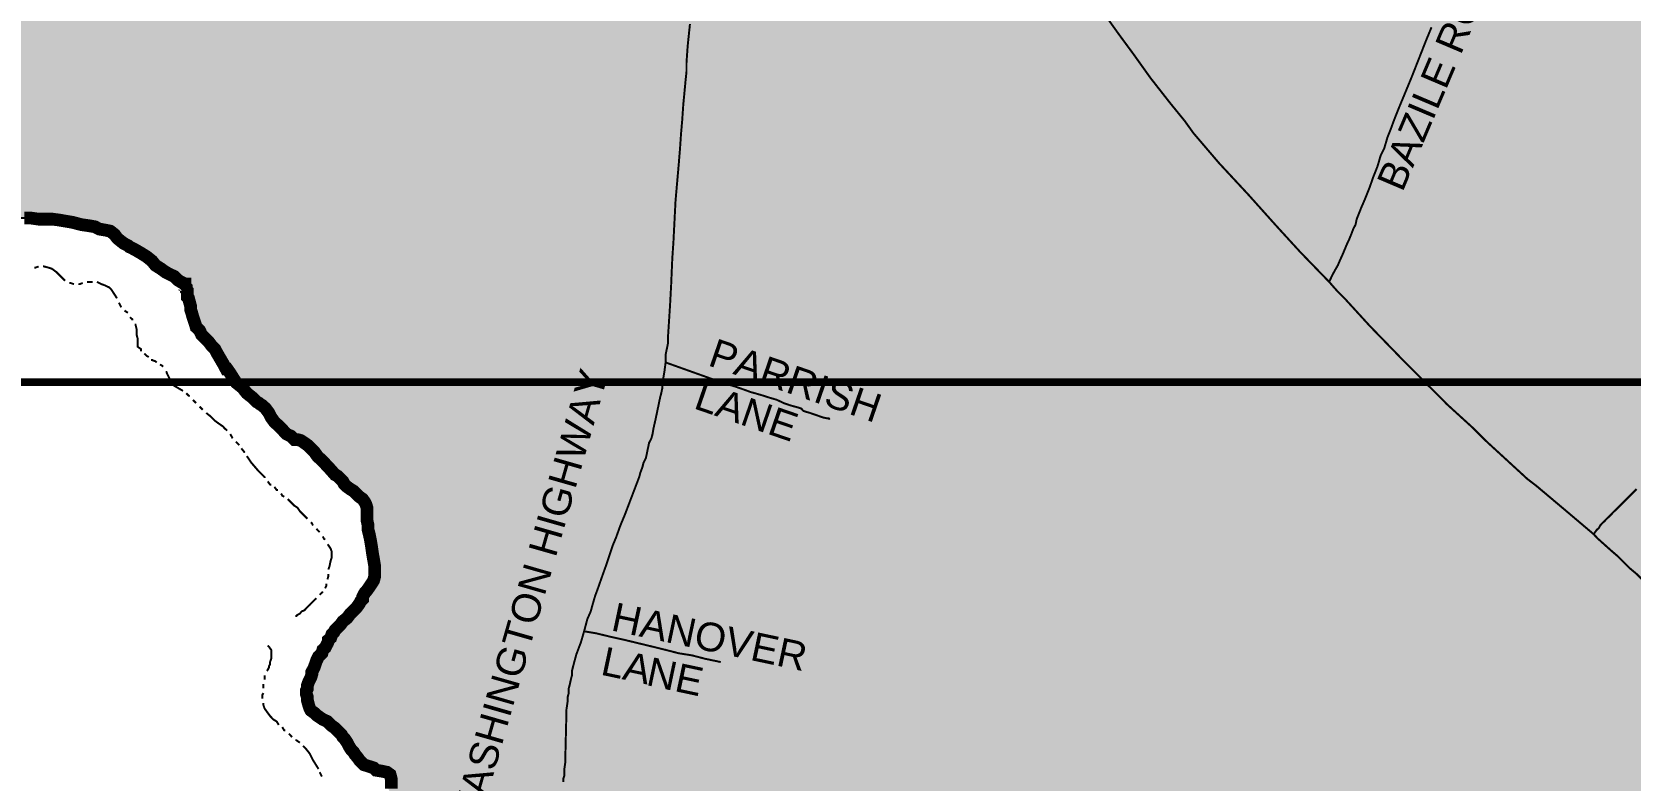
# Model space of a CAD drawing. Header units: millimetres. Extents: x 10 to 1080, y 12 to 847.
# Drawn here: x 211.7 to 334.5, y 407.3 to 464.8 of the extents above; entities that cross this region are included whole.
import ezdxf

# ---------------------------------------------------------------- set-up
doc = ezdxf.new("R2010")
doc.units = ezdxf.units.MM

msp = doc.modelspace()

# ---------------------------------------------------------------- hatches: boundary and pattern name
at = {"layer": 'H', "linetype": 'CONTINUOUS'}
for points in [[(802.375, 724.076), (804.333, 708.572), (819.82, 705.362), (834.637, 704.674), (846.243, 705.362), (859.861, 713.74), (871.467, 723.388), (876.635, 727.287), (891.452, 733.125), (894.662, 722.806), (899.231, 711.2), (902.458, 678.268), (906.939, 654.985), (912.777, 635.6), (903.041, 631.79), (870.797, 623.394), (843.703, 613.075), (834.037, 605.614), (852.17, 570.142), (848.607, 566.244), (849.207, 566.244), (834.637, 551.692), (840.475, 538.815), (802.711, 488.438), (802.217, 489.126), (800.435, 493.007), (798.83, 497.082), (795.355, 502.25), (792.215, 505.213), (789.005, 508.088), (786.289, 511.722), (784.437, 515.532), (783.078, 519.677), (782.391, 521.723), (780.874, 525.78), (778.334, 530.348), (775.794, 533.735), (773.007, 536.875), (769.955, 539.75), (766.727, 542.378), (763.27, 544.83), (759.707, 547.123), (755.985, 549.24), (754.115, 550.333), (752.263, 551.356), (750.305, 552.45), (748.365, 553.473), (746.407, 554.478), (744.467, 555.502), (742.615, 556.507), (740.657, 557.618), (739.652, 558.13), (732.525, 556.436), (732.79, 544.583), (726.264, 530.86), (723.142, 524.334), (722.207, 519.765), (722.877, 514.015), (725.593, 511.052), (734.219, 509.182), (736.177, 508.935), (733.302, 494.965), (732.278, 489.126), (728.98, 480.236), (737.605, 465.243), (747.518, 446.193), (733.548, 450.338), (730.409, 438.062), (720.76, 407.158), (717.885, 398.268), (714.745, 388.108), (713.475, 387.174), (712.047, 376.096), (715.945, 344.77), (716.615, 324.026), (716.439, 318.682), (723.388, 318.435), (731.608, 319.705), (737.358, 321.557), (743.373, 323.25), (749.635, 324.273), (754.962, 326.39), (761.488, 331.47), (750.641, 308.786), (742.95, 291.677), (741.257, 289.313), (754.715, 277.195), (760.801, 272.292), (760.73, 272.115), (769.444, 264.583), (777.487, 249.678), (794.597, 237.155), (804.333, 230.293), (811.777, 224.032), (798.054, 219.957), (781.473, 215.988), (770.043, 212.602), (757.502, 208.033), (746.072, 201.172), (734.06, 195.404), (725.082, 194.91), (725.258, 194.134), (725.593, 192.105), (725.752, 188.048), (725.17, 184.062), (724.905, 183.392), (714.587, 181.698), (699.17, 173.743), (696.295, 178.312), (682.078, 173.143), (680.879, 176.53), (652.868, 161.713), (660.647, 138.007), (660.4, 137.83), (656.749, 135.467), (653.203, 133.103), (649.552, 130.722), (645.918, 128.358), (642.285, 125.977), (638.634, 123.702), (635, 121.32), (631.349, 118.957), (627.803, 116.664), (624.152, 114.3), (620.942, 115.394), (619.584, 117.51), (618.402, 119.556), (617.22, 121.744), (616.038, 123.702), (614.68, 125.977), (613.569, 128.27), (612.299, 130.475), (610.958, 132.415), (609.424, 134.197), (608.154, 136.066), (606.795, 138.254), (605.367, 140.035), (603.673, 143.087), (601.892, 144.445), (599.863, 145.715), (598.17, 147.496), (596.724, 149.26), (595.118, 151.042), (593.513, 152.647), (591.22, 153.846), (589.439, 155.187), (587.675, 156.545), (586.052, 158.415), (585.717, 160.778), (585.047, 162.895), (584.112, 165.1), (582.172, 166.194), (580.549, 167.887), (579.543, 169.845), (578.785, 171.962), (577.762, 173.902), (576.668, 175.772), (575.398, 177.553), (573.775, 178.982), (571.659, 182.457), (568.784, 186.778), (566.932, 189.988), (565.82, 194.486), (564.462, 203.87), (563.704, 208.527), (563.88, 211.332), (563.704, 215.477), (563.457, 217.77), (563.28, 220.133), (563.368, 222.426), (563.28, 224.614), (562.857, 227.418), (561.675, 229.694), (560.828, 232.586), (561.428, 234.774), (561.852, 237.825), (561.922, 240.206), (561.587, 242.658), (561.763, 245.286), (562.01, 247.65), (561.852, 250.278), (561.164, 254.423), (561.922, 257.052), (562.522, 259.256), (562.275, 261.532), (561.499, 263.56), (560.405, 265.518), (559.805, 267.882), (559.223, 270.175), (557.953, 273.297), (556.26, 274.92), (554.814, 277.53), (554.39, 280), (553.72, 282.363), (552.962, 284.656), (551.85, 286.508), (550.668, 288.713), (549.222, 291.165), (547.194, 292.947), (545.412, 294.552), (543.56, 296.422), (543.719, 298.697), (542.537, 300.655), (540.42, 302.348), (538.057, 304.976), (535.34, 306.405), (532.553, 307.763), (530.26, 309.545), (528.232, 310.903), (526.874, 312.755), (526.45, 314.872), (524.51, 315.807), (522.305, 316.054), (518.248, 316.565), (515.779, 316.9), (513.592, 317.324), (511.387, 317.923), (508.935, 318.17), (507.153, 316.988), (506.465, 314.96), (505.037, 313.267), (503.255, 311.997), (501.897, 310.303), (500.292, 308.698), (498.422, 307.587), (496.658, 306.07), (495.212, 304.377), (494.453, 302.348), (493.942, 299.896), (493.607, 297.603), (493.942, 295.24), (494.453, 293.123), (495.212, 290.83), (495.723, 288.625), (494.03, 286.508), (493.342, 284.304), (491.649, 281.693), (489.462, 280.846), (485.14, 280.423), (481.577, 280.582), (479.637, 281.852), (478.102, 283.457), (476.673, 285.08), (475.068, 286.773), (472.863, 287.267), (470.658, 286.685), (468.965, 285.238), (467.184, 283.88), (465.067, 282.875), (463.462, 281.34), (464.732, 279.488), (466.602, 278.306), (468.63, 277.372), (469.724, 275.502), (468.877, 273.385), (467.095, 272.027), (463.973, 269.663), (462.104, 268.058), (460.075, 266.876), (457.958, 266.1), (455.665, 265.606), (452.702, 266.277), (450.674, 267.212), (448.469, 267.635), (444.835, 268.482), (442.718, 268.993), (440.514, 268.393), (436.792, 268.217), (434.763, 268.905), (432.805, 269.998), (431.465, 271.78), (432.647, 273.72), (433.405, 275.925), (433.317, 278.218), (432.805, 280.335), (432.894, 282.963), (431.959, 285.327), (428.925, 284.568), (426.72, 283.88), (424.603, 283.457), (421.375, 283.968), (419.188, 284.392), (417.072, 284.903), (415.025, 285.926), (412.838, 286.685), (410.792, 287.62), (409.698, 289.56), (409.875, 291.765), (410.298, 293.97), (410.298, 296.157), (409.61, 298.203), (408.252, 300.143), (406.4, 301.66), (404.53, 303.107), (402.837, 304.712), (400.897, 305.823), (399.715, 307.675), (400.297, 309.792), (399.962, 311.997), (397.845, 313.355), (395.905, 314.537), (394.547, 316.318), (393.1, 318.1), (391.672, 319.793), (390.225, 321.398), (388.108, 322.668), (386.592, 324.185), (385.057, 325.878), (383.452, 327.325), (381.582, 328.595), (379.465, 329.265), (378.125, 331.047), (378.037, 333.252), (377.349, 335.368), (375.92, 336.973), (374.05, 338.332), (372.11, 339.425), (370.152, 340.536), (368.035, 341.383), (365.919, 341.965), (363.555, 341.63), (361.615, 340.607), (359.745, 338.914), (357.875, 337.82), (355.935, 336.797), (353.818, 335.703), (351.878, 334.522), (350.255, 332.652), (348.915, 330.8), (347.98, 328.754), (347.133, 326.637), (345.599, 325.032), (343.323, 324.785), (340.184, 324.785), (337.732, 325.367), (335.615, 324.185), (334.522, 322.333), (334.433, 320.128), (334.098, 317.923), (332.899, 315.807), (331.805, 313.866), (330.958, 311.75), (330.712, 309.545), (330.288, 307.252), (329.935, 304.976), (329.688, 302.683), (329.018, 300.39), (328.083, 298.203), (327.325, 296.157), (327.06, 293.97), (328.665, 292.347), (329.935, 290.583), (328.665, 288.802), (326.39, 287.955), (323.25, 287.778), (321.045, 288.29), (319.864, 290.23), (318.682, 292.276), (316.812, 293.705), (314.025, 294.975), (311.732, 295.487), (309.615, 295.91), (307.763, 297.092), (306.405, 299.05), (305.47, 300.99), (304.712, 303.107), (303.689, 305.135), (301.995, 306.405), (300.302, 307.852), (298.962, 309.545), (297.268, 307.94), (296.422, 305.894), (293.282, 304.2), (291.5, 305.558), (289.648, 306.828), (287.69, 307.852), (287.267, 309.968), (287.69, 312.173), (285.75, 313.09), (283.457, 313.602), (281.34, 314.202), (279.224, 315.295), (278.642, 317.5), (277.954, 319.617), (276.013, 321.222), (274.144, 319.793), (272.874, 317.923), (269.998, 319.193), (268.217, 320.64), (266.435, 321.98), (263.984, 324.45), (262.202, 325.72), (260.862, 327.484), (261.108, 329.688), (261.867, 331.893), (262.714, 334.01), (262.467, 337.644), (261.532, 339.602), (260.597, 341.718), (258.992, 343.323), (255.94, 345.352), (253.065, 346.71), (251.195, 347.892), (249.167, 348.827), (248.92, 351.032), (250.19, 352.884), (251.707, 354.842), (254.088, 354.93), (255.782, 356.358), (257.969, 356.623), (260.174, 357.117), (261.444, 359.234), (261.779, 361.527), (261.62, 363.732), (260.438, 365.584), (258.992, 367.277), (256.117, 367.63), (255.429, 369.746), (254.088, 371.44), (252.307, 372.957), (250.525, 374.227), (248.497, 374.826), (247.138, 376.767), (248.162, 378.707), (247.385, 381), (245.78, 382.517), (245.622, 384.81), (244.687, 386.75), (243.575, 388.796), (242.235, 390.56), (241.035, 392.43), (239.518, 394.212), (239.43, 396.416), (240.453, 398.533), (240.612, 401.144), (240.788, 403.86), (239.43, 405.888), (238.584, 408.005), (236.467, 409.452), (235.038, 411.304), (233.08, 412.838), (233.168, 415.202), (234.103, 417.318), (235.462, 419.276), (236.978, 421.04), (238.072, 422.998), (237.825, 425.274), (237.49, 427.902), (236.22, 429.683), (234.527, 431.377), (232.657, 433.246), (230.628, 434.587), (229.182, 436.28), (227.489, 437.815), (226.219, 439.667), (224.79, 441.537), (223.943, 443.742), (222.92, 445.77), (220.98, 447.216), (218.775, 448.557), (216.57, 449.827), (214.365, 450.25), (212.249, 450.427), (209.797, 450.515), (206.163, 450.427), (203.87, 451.026), (201.595, 450.338), (199.972, 448.31), (201.665, 446.705), (199.549, 444.588), (196.938, 445.347), (194.822, 445.435), (192.105, 444.923), (189.054, 445.012), (187.202, 443.406), (184.908, 442.472), (182.88, 441.113), (181.01, 439.596), (179.317, 438.15), (177.288, 437.056), (175.084, 436.457), (173.055, 435.522), (170.762, 434.675), (168.575, 434.852), (166.793, 436.545), (165.947, 438.82), (165.259, 440.937), (163.142, 442.048), (160.955, 442.56), (158.574, 442.383), (156.369, 441.713), (154.005, 440.778), (151.377, 440.267), (148.59, 440.267), (146.385, 439.843), (145.45, 437.727), (145.115, 435.522), (142.663, 436.122), (142.152, 438.326), (140.458, 439.932), (138.43, 441.113), (136.472, 442.207), (134.285, 442.807), (131.745, 442.048), (128.605, 441.537), (126.153, 441.872), (123.525, 441.784), (121.497, 442.983), (120.05, 444.588), (117.775, 445.012), (116.082, 446.528), (116.152, 448.822), (114.124, 450.938), (112.607, 453.214), (111.425, 454.995), (110.155, 456.777), (108.797, 458.47), (107.527, 460.252), (106.257, 461.945), (104.898, 463.726), (103.54, 465.42), (102.182, 467.113), (100.842, 468.806), (99.572, 470.57), (98.213, 472.264), (95.585, 475.738), (93.133, 479.213), (90.682, 482.776), (88.477, 486.41), (86.448, 490.132), (84.578, 494.03), (83.062, 498.016), (81.527, 502.92), (80.433, 507.065), (79.498, 511.298), (78.74, 515.532), (78.228, 519.853), (77.805, 524.175), (77.558, 528.496), (77.47, 532.8), (77.558, 534.917), (77.558, 537.122), (77.717, 539.238), (77.893, 541.443), (78.052, 543.56), (78.317, 545.765), (78.564, 547.882), (79.252, 552.115), (80.098, 556.348), (81.192, 560.582), (82.374, 564.727), (84.402, 570.054), (86.448, 573.793), (87.63, 575.645), (117.687, 575.645), (138.007, 572.435), (144.445, 544.23), (141.905, 543.225), (154.764, 537.88), (160.443, 536.028), (171.185, 535.693), (189.318, 535.34), (206.834, 533.912), (226.06, 527.897), (227.842, 532.888), (253.912, 548.552), (259.239, 550.333), (265.677, 550.668), (269.575, 552.115), (277.019, 556.772), (283.122, 559.223), (290.989, 559.982), (306.317, 558.553), (306.652, 558.288), (307.005, 558.624), (310.885, 558.888), (317.659, 563.122), (325.543, 568.113), (333.745, 573.528), (338.825, 576.827), (341.365, 576.756), (344.928, 576.068), (348.492, 574.71), (351.949, 572.858), (355.759, 569.718), (358.228, 566.173), (359.234, 564.303), (360.257, 562.363), (362.462, 558.8), (365.425, 555.925), (369.993, 554.32), (376.255, 554.478), (378.46, 554.902), (380.577, 555.325), (382.782, 555.748), (384.898, 556.013), (387.773, 556.436), (392.007, 557.107), (396.064, 558.042), (400.138, 559.135), (404.107, 560.405), (408.005, 561.852), (411.903, 563.457), (415.713, 565.238), (419.435, 567.09), (423.069, 569.048), (424.18, 569.63), (421.128, 576.333), (406.224, 573.952), (411.057, 595.383), (409.452, 607.06), (401.408, 603.85), (401.832, 611.893), (404.618, 612.74), (404.195, 626.022), (394.882, 630.432), (373.539, 618.737), (369.482, 635.67), (377.19, 651.845), (407.405, 673.276), (407.829, 671.23), (482.177, 704.003), (500.715, 623.323), (501.227, 623.57), (505.372, 625.863), (509.182, 627.892), (512.992, 630.008), (516.802, 632.037), (520.612, 634.065), (522.552, 635.088), (524.422, 636.094), (526.362, 637.117), (528.232, 638.14), (530.172, 639.233), (532.042, 640.256), (534.335, 641.438), (544.495, 629.585), (550.422, 631.613), (546.523, 639.568), (541.532, 645.336), (541.602, 645.407), (545.412, 647.453), (549.222, 649.57), (553.032, 651.598), (556.772, 653.627), (560.582, 655.743), (564.392, 657.772), (568.202, 659.888), (572.012, 661.917), (575.733, 664.034), (579.543, 666.15), (583.353, 668.196), (587.163, 670.313), (590.885, 672.342), (596.724, 674.458), (601.133, 674.458), (603.338, 674.458), (605.455, 674.37), (607.642, 674.194), (609.847, 674.123), (611.964, 674.035), (614.168, 673.858), (616.373, 673.7), (618.49, 673.612), (620.695, 673.435), (622.882, 673.347), (624.999, 673.276), (629.32, 673.188), (633.642, 673.276), (637.875, 673.523), (642.108, 673.947), (646.254, 674.617), (650.399, 675.728), (653.627, 676.734), (657.684, 678.18), (661.67, 679.873), (665.568, 681.743), (669.378, 683.772), (673.1, 685.976), (676.734, 688.252), (680.297, 690.704), (683.683, 693.42), (687.07, 696.136), (690.192, 699.1), (693.332, 702.063), (696.207, 705.273), (699.082, 708.572), (701.71, 711.958), (705.785, 710.53), (709.842, 708.995), (713.74, 707.214), (717.638, 705.362), (721.448, 703.333), (723.988, 701.798), (729.403, 707.302), (742.35, 719.578), (751.999, 718.908), (767.503, 733.725), (785.618, 751.84), (797.207, 740.234), (802.375, 724.076), (802.375, 724.076)], [(335.95, 425.785), (334.522, 425.785), (334.098, 427.055), (333.675, 425.785), (332.317, 425.785), (333.41, 424.938), (332.987, 423.58), (334.098, 424.427), (335.28, 423.58), (334.857, 424.938), (335.95, 425.785), (335.95, 425.785)]]:
    msp.add_hatch(color=256, dxfattribs=at).paths.add_polyline_path(points)

# ---------------------------------------------------------------- linework, layer by layer
at = {"layer": 'P'}
for points, const_width in [([(353.818, 437.903), (245.692, 437.903), (137.654, 437.903), (137.654, 546.029), (137.654, 654.138), (245.692, 654.138), (353.818, 654.138), (353.818, 546.029), (353.818, 492.002), (353.818, 437.903)], 0.602), ([(290.565, 470.747), (290.742, 470.588), (290.989, 470.323), (291.412, 469.829), (291.659, 469.565), (291.835, 469.318), (292.082, 468.983), (292.347, 468.718), (292.506, 468.471), (292.929, 467.96), (293.105, 467.625), (295.222, 464.661), (296.404, 463.056), (297.674, 461.275), (299.208, 459.317), (300.302, 457.976)], 0.151), ([(262.29, 465.42), (262.114, 463.726), (262.026, 462.456), (262.026, 461.786), (261.955, 461.098), (261.867, 460.163), (261.779, 459.246), (261.691, 457.976), (261.602, 456.953), (261.532, 455.93), (261.444, 454.836), (261.355, 453.813), (261.267, 452.808), (261.179, 451.785), (261.02, 448.663), (260.932, 447.393), (260.844, 445.347), (260.756, 443.742), (260.597, 441.29), (260.597, 440.866), (260.509, 440.443), (260.421, 440.02), (260.421, 439.42)], 0.151), ([(311.397, 445.611), (311.644, 446.123), (311.82, 446.458), (312.067, 446.881), (312.244, 447.305), (312.402, 447.64), (312.579, 448.063), (312.755, 448.486), (312.914, 448.822), (313.09, 449.245), (313.249, 449.668), (313.425, 450.003), (313.514, 450.427), (313.849, 451.273), (314.184, 452.049), (314.519, 452.896), (314.784, 453.655), (315.119, 454.501), (315.366, 455.348), (315.63, 455.859), (315.877, 456.706), (316.142, 457.376), (316.389, 458.047), (316.724, 458.893), (317.324, 460.34), (317.747, 461.363), (318.841, 464.15), (319.264, 465.173)], 0.151), ([(300.302, 457.976), (300.972, 457.041), (302.93, 454.748), (305.206, 452.296), (307.322, 449.933), (309.192, 447.887), (311.397, 445.611)], 0.151), ([(239.342, 406.665), (239.342, 407.423), (239.254, 407.758), (239.007, 407.935), (238.584, 408.023), (238.16, 408.093), (237.984, 408.27), (237.225, 408.517), (237.137, 408.605), (236.89, 408.869), (236.714, 409.116), (236.555, 409.293), (236.467, 409.452), (236.291, 409.628), (236.132, 409.875), (235.955, 410.21), (235.779, 410.475), (235.62, 410.633), (235.532, 410.81), (235.285, 411.057), (235.021, 411.321), (234.685, 411.568), (234.438, 411.833), (234.086, 411.992), (233.592, 412.327), (233.415, 412.503), (233.168, 412.679), (233.08, 412.838), (232.992, 413.103), (232.904, 413.438), (232.904, 413.685), (232.816, 413.949), (232.816, 414.196), (232.904, 414.373), (232.904, 414.62), (232.992, 414.867), (233.08, 415.043), (233.168, 415.219), (233.239, 415.466), (233.239, 415.643), (233.327, 415.802), (233.415, 415.978), (233.504, 416.225), (233.592, 416.489), (233.751, 416.825), (234.015, 417.072), (234.086, 417.336), (234.262, 417.495), (234.35, 417.671), (234.438, 417.83), (234.509, 418.006), (234.509, 418.095), (234.685, 418.253), (234.774, 418.518), (234.932, 418.677), (235.021, 418.853), (235.197, 419.029), (235.444, 419.276), (235.62, 419.523), (235.955, 419.788), (236.202, 420.123), (236.467, 420.37), (236.714, 420.635), (236.89, 420.882), (236.978, 421.058), (237.137, 421.217), (237.137, 421.393), (237.225, 421.569), (237.314, 421.728), (237.472, 421.905), (237.649, 422.152), (237.825, 422.416), (237.984, 422.663), (238.072, 422.998), (238.072, 423.333), (238.072, 423.422), (238.072, 423.757), (237.984, 424.268), (237.896, 424.78), (237.825, 425.291), (237.737, 425.803), (237.649, 426.226), (237.561, 426.561), (237.561, 426.896), (237.472, 427.32), (237.472, 427.496), (237.472, 427.655), (237.472, 427.919), (237.472, 428.078), (237.472, 428.255), (237.402, 428.502), (237.314, 428.678), (237.137, 428.925), (236.89, 429.101), (236.714, 429.26), (236.467, 429.525), (236.202, 429.683), (235.955, 429.86), (235.779, 430.036), (235.708, 430.107), (235.62, 430.283), (235.444, 430.459), (235.197, 430.706), (235.021, 430.795), (234.509, 431.377), (234.015, 431.888), (233.662, 432.223), (233.415, 432.576), (233.239, 432.735), (233.08, 432.911), (232.904, 433.07), (232.657, 433.246), (232.392, 433.423), (232.145, 433.493), (231.898, 433.493), (231.634, 433.758), (231.299, 433.917), (230.964, 434.269), (230.628, 434.605), (230.364, 434.852), (230.117, 435.187), (229.941, 435.539), (229.694, 435.875), (229.429, 436.122), (229.27, 436.21), (229.182, 436.298), (229.006, 436.386), (228.671, 436.721), (228.247, 437.056), (227.912, 437.48), (227.489, 437.815), (227.401, 437.903), (227.242, 438.15), (226.977, 438.573), (226.73, 438.926), (226.642, 438.926), (226.466, 439.261), (226.219, 439.685), (225.972, 440.108), (225.795, 440.443), (225.548, 440.69), (225.284, 441.043), (225.037, 441.29), (224.772, 441.537), (224.614, 441.889), (224.349, 442.136), (224.278, 442.383), (224.19, 442.648), (224.102, 442.895), (224.014, 443.23), (223.926, 443.495), (223.926, 443.742), (223.855, 444.006), (223.767, 444.341), (223.679, 444.429), (223.679, 444.853), (223.679, 444.923), (223.591, 445.012), (223.591, 445.1), (223.591, 445.188), (223.502, 445.276), (223.502, 445.347), (223.502, 445.435), (223.432, 445.435), (223.344, 445.523), (223.167, 445.611), (222.92, 445.77), (222.656, 446.035), (222.321, 446.193), (221.985, 446.37), (221.65, 446.617), (221.227, 446.881), (220.962, 447.216), (220.539, 447.552), (220.116, 447.816), (219.692, 448.063), (219.357, 448.239), (219.198, 448.31), (219.11, 448.398), (218.775, 448.575), (218.352, 448.91), (218.264, 448.998), (218.087, 449.245), (217.752, 449.509), (217.417, 449.58), (216.905, 449.668), (216.57, 449.845), (216.059, 449.933), (215.547, 450.003), (214.877, 450.18), (214.365, 450.268), (213.854, 450.356), (213.342, 450.427), (212.76, 450.427), (212.249, 450.427), (211.649, 450.515), (211.155, 450.515)], 0.978), ([(211.737, 450.515), (211.649, 450.515), (211.155, 450.515), (210.732, 450.515), (210.22, 450.515), (209.797, 450.515), (209.621, 450.515)], 0.151), ([(211.825, 450.515), (212.249, 450.427), (212.76, 450.427), (213.342, 450.427), (213.854, 450.356), (213.942, 450.356)], 0.151), ([(213.184, 450.427), (212.76, 450.427), (212.249, 450.427), (212.072, 450.427)], 0.151), ([(215.547, 450.003), (214.877, 450.18), (214.365, 450.268), (213.854, 450.356), (213.519, 450.427)], 0.151), ([(214.277, 450.268), (214.365, 450.268), (214.612, 450.18)], 0.151), ([(214.965, 450.092), (215.3, 450.092)], 0.151), ([(215.635, 450.003), (216.059, 449.933)], 0.151), ([(216.994, 449.668), (216.905, 449.668), (216.57, 449.845), (216.059, 449.933), (215.971, 449.933)], 0.151), ([(216.394, 449.845), (216.57, 449.845), (216.905, 449.668), (217.417, 449.58), (217.752, 449.509), (218.087, 449.245), (218.264, 449.086)], 0.151), ([(219.022, 448.486), (218.775, 448.575), (218.352, 448.91), (218.264, 448.998), (218.087, 449.245), (217.752, 449.509), (217.417, 449.58), (217.329, 449.58)], 0.151), ([(218.511, 448.822), (218.775, 448.575)], 0.151), ([(219.11, 448.398), (219.198, 448.31), (219.269, 448.239), (219.357, 448.239)], 0.151), ([(220.204, 447.728), (220.116, 447.816), (219.692, 448.063), (219.357, 448.239), (219.269, 448.239)], 0.151), ([(219.692, 448.063), (220.045, 447.887)], 0.151), ([(220.292, 447.728), (220.539, 447.552), (220.962, 447.216), (221.227, 446.881), (221.65, 446.617), (221.985, 446.37), (221.985, 446.37)], 0.151), ([(222.232, 446.282), (221.985, 446.37), (221.65, 446.617), (221.227, 446.881), (220.962, 447.216), (220.539, 447.552)], 0.151), ([(212.249, 446.793), (212.002, 446.705), (211.914, 446.705)], 0.151), ([(214.277, 445.699), (214.118, 445.858), (213.854, 446.123), (213.607, 446.37), (213.272, 446.617), (213.007, 446.705), (212.672, 446.793), (212.584, 446.793)], 0.151), ([(222.232, 446.193), (222.321, 446.193), (222.585, 446.035)], 0.151), ([(223.344, 445.523), (223.167, 445.611), (222.92, 445.77), (222.656, 446.035), (222.497, 446.123)], 0.151), ([(222.832, 445.858), (222.92, 445.77), (223.167, 445.699)], 0.151), ([(214.965, 445.435), (214.701, 445.523), (214.612, 445.523)], 0.151), ([(215.635, 445.523), (215.388, 445.435), (215.3, 445.435)], 0.151), ([(216.394, 445.611), (216.306, 445.611), (215.971, 445.611)], 0.151), ([(218.264, 444.341), (218.175, 444.5), (217.999, 444.765), (217.84, 445.012), (217.664, 445.188), (217.329, 445.347), (217.082, 445.435), (216.729, 445.611)], 0.151), ([(223.432, 445.435), (223.502, 445.435), (223.502, 445.347), (223.502, 445.276), (223.591, 445.188), (223.591, 445.1)], 0.151), ([(224.014, 443.159), (224.014, 443.23), (223.926, 443.495), (223.926, 443.742), (223.855, 444.006), (223.767, 444.341), (223.679, 444.429), (223.679, 444.853), (223.679, 444.923), (223.591, 445.012), (223.591, 445.1), (223.591, 445.188), (223.502, 445.188)], 0.151), ([(223.679, 444.765), (223.767, 444.341), (223.855, 444.006), (223.926, 443.742), (223.926, 443.495), (224.014, 443.23), (224.102, 442.895), (224.102, 442.736)], 0.151), ([(311.397, 445.611), (312.067, 444.853), (312.667, 444.253), (314.519, 442.225), (316.9, 439.773), (318.929, 437.727), (319.864, 436.809), (320.446, 436.21), (322.404, 434.428), (323.409, 433.423), (326.637, 430.459), (327.307, 429.948), (329.424, 428.166), (331.717, 426.226)], 0.151), ([(218.599, 443.653), (218.511, 443.83), (218.422, 444.006)], 0.151), ([(219.11, 443.23), (218.846, 443.406), (218.846, 443.406)], 0.151), ([(219.445, 442.648), (219.445, 442.736), (219.269, 442.895)], 0.151), ([(220.116, 440.267), (220.116, 440.443), (219.869, 440.619), (219.869, 440.955), (219.869, 441.202), (219.781, 441.537), (219.781, 441.96), (219.692, 442.313), (219.622, 442.313)], 0.151), ([(224.525, 441.889), (224.349, 442.136), (224.278, 442.383), (224.19, 442.648), (224.102, 442.807)], 0.151), ([(224.278, 442.383), (224.349, 442.136), (224.437, 442.048)], 0.151), ([(224.614, 441.801), (224.772, 441.537), (224.861, 441.537)], 0.151), ([(226.042, 439.932), (225.972, 440.108), (225.795, 440.443), (225.548, 440.69), (225.284, 441.043), (225.037, 441.29), (224.772, 441.537)], 0.151), ([(225.037, 441.29), (225.284, 441.043), (225.284, 440.955)], 0.151), ([(220.715, 439.843), (220.539, 439.932), (220.38, 440.108)], 0.151), ([(221.315, 439.42), (221.227, 439.508), (220.962, 439.596), (220.962, 439.685)], 0.151), ([(225.548, 440.69), (225.795, 440.443), (225.972, 440.108), (226.219, 439.685), (226.466, 439.261), (226.642, 438.926)], 0.151), ([(226.818, 438.75), (226.73, 438.926), (226.642, 438.926), (226.466, 439.261), (226.307, 439.596)], 0.151), ([(221.809, 439.085), (221.738, 439.173), (221.562, 439.261)], 0.151), ([(223.344, 437.233), (222.497, 437.727), (222.409, 437.903), (222.409, 437.991), (222.232, 438.326), (222.074, 438.662), (222.074, 438.75)], 0.151), ([(226.889, 438.662), (226.977, 438.573), (227.065, 438.415)], 0.151), ([(228.512, 436.88), (228.247, 437.056), (227.912, 437.48), (227.489, 437.815), (227.401, 437.903), (227.242, 438.15), (227.065, 438.415)], 0.151), ([(260.421, 439.42), (260.332, 438.75), (260.262, 438.326), (260.174, 437.903), (260.174, 437.48), (260.085, 437.056), (259.997, 436.721), (259.662, 435.116), (259.486, 434.34), (259.415, 433.917), (259.327, 433.582), (259.151, 433.246), (259.062, 432.823), (258.992, 432.488), (258.904, 432.065), (258.727, 431.729), (258.639, 431.377), (258.48, 430.953), (258.392, 430.618), (257.298, 427.743), (256.946, 426.896), (256.611, 425.962), (256.364, 425.379), (255.852, 423.845), (255.517, 422.91), (255.252, 422.152), (255.005, 421.481), (254.829, 420.882), (254.67, 420.299), (254.406, 419.7), (254.159, 418.765)], 0.151), ([(260.421, 439.42), (264.918, 437.815), (265.765, 437.568), (266.524, 437.303), (266.947, 437.145), (267.282, 437.056), (267.882, 436.88), (268.376, 436.721), (268.975, 436.545), (269.487, 436.298), (269.998, 436.122), (270.581, 435.963), (270.845, 435.875), (271.004, 435.698), (271.268, 435.61), (271.515, 435.539), (271.762, 435.451), (272.027, 435.363), (272.274, 435.275), (272.538, 435.187), (272.874, 435.116), (272.962, 435.116), (273.032, 435.028)], 0.151), ([(353.818, 221.756), (245.692, 221.756), (245.692, 329.865), (137.654, 329.865), (137.654, 437.903), (245.692, 437.903), (353.818, 437.903), (353.818, 329.865), (353.818, 221.756)], 0.602), ([(223.855, 436.809), (223.767, 436.88), (223.591, 437.056)], 0.151), ([(227.312, 438.079), (227.401, 437.903), (227.489, 437.815), (227.489, 437.815)], 0.151), ([(227.736, 437.568), (227.912, 437.48), (228, 437.303)], 0.151), ([(228.247, 437.056), (228.671, 436.721), (229.006, 436.386), (229.182, 436.298), (229.27, 436.21), (229.429, 436.122), (229.694, 435.875), (229.852, 435.698)], 0.151), ([(224.349, 436.298), (224.19, 436.457), (224.102, 436.545)], 0.151), ([(224.861, 435.786), (224.614, 436.033)], 0.151), ([(229.517, 436.033), (229.429, 436.122), (229.27, 436.21), (229.182, 436.298), (229.006, 436.386), (228.759, 436.633)], 0.151), ([(226.73, 434.181), (226.642, 434.269), (226.554, 434.34), (226.395, 434.516), (226.131, 434.693), (225.795, 434.94), (225.46, 435.275), (225.125, 435.539)], 0.151), ([(231.122, 434.093), (230.964, 434.269), (230.628, 434.605), (230.364, 434.852), (230.117, 435.187), (229.941, 435.539), (229.782, 435.698)], 0.151), ([(230.029, 435.363), (230.117, 435.187), (230.205, 435.116)], 0.151), ([(230.452, 434.763), (230.628, 434.605), (230.699, 434.516)], 0.151), ([(227.154, 433.582), (226.977, 433.917)], 0.151), ([(230.964, 434.269), (231.211, 434.093)], 0.151), ([(232.322, 433.423), (232.145, 433.493), (231.898, 433.493), (231.634, 433.758), (231.387, 433.917)], 0.151), ([(231.475, 433.846), (231.634, 433.758), (231.898, 433.493), (232.145, 433.493), (232.392, 433.423), (232.657, 433.246), (232.904, 433.07), (233.08, 432.911), (233.239, 432.735)], 0.151), ([(227.665, 433.07), (227.401, 433.335)], 0.151), ([(228.088, 432.488), (227.824, 432.823)], 0.151), ([(229.605, 430.53), (229.605, 430.618), (229.094, 431.13), (228.582, 431.729), (228.247, 432.223)], 0.151), ([(234.086, 431.8), (234.015, 431.888), (233.662, 432.223), (233.415, 432.576), (233.239, 432.735), (233.08, 432.911), (232.904, 433.07), (232.657, 433.246), (232.657, 433.246)], 0.151), ([(233.504, 432.488), (233.662, 432.223), (233.662, 432.223)], 0.151), ([(233.927, 431.976), (234.015, 431.888), (234.174, 431.729)], 0.151), ([(235.109, 430.795), (235.021, 430.795), (234.509, 431.377), (234.35, 431.553)], 0.151), ([(234.438, 431.465), (234.509, 431.377), (234.685, 431.218)], 0.151), ([(234.932, 430.953), (235.021, 430.795), (235.444, 430.459), (235.62, 430.283), (235.708, 430.107), (235.779, 430.036), (235.955, 429.86), (236.202, 429.683), (236.467, 429.525), (236.467, 429.525)], 0.151), ([(230.117, 430.036), (230.029, 430.036), (229.852, 430.283)], 0.151), ([(230.628, 429.613), (230.54, 429.613), (230.364, 429.86)], 0.151), ([(236.978, 429.101), (236.89, 429.101), (236.714, 429.26), (236.467, 429.525), (236.202, 429.683), (235.955, 429.86), (235.779, 430.036), (235.708, 430.107), (235.62, 430.283), (235.444, 430.459), (235.356, 430.53)], 0.151), ([(335.015, 429.683), (333.41, 428.078), (333.234, 427.919), (333.075, 427.743), (332.899, 427.567), (332.722, 427.408), (332.564, 427.232), (332.387, 427.073), (332.228, 426.896), (332.14, 426.72), (331.964, 426.561), (331.717, 426.226)], 0.151), ([(231.122, 429.101), (230.964, 429.189), (230.875, 429.348)], 0.151), ([(232.904, 427.408), (232.745, 427.567), (232.569, 427.743), (232.322, 427.99), (232.145, 428.255), (231.898, 428.413), (231.634, 428.678), (231.387, 428.925)], 0.151), ([(236.714, 429.26), (236.89, 429.101), (236.978, 429.013)], 0.151), ([(237.472, 427.919), (237.472, 428.078), (237.472, 428.255), (237.402, 428.502), (237.314, 428.678), (237.137, 428.837)], 0.151), ([(237.225, 428.766), (237.314, 428.678), (237.402, 428.502)], 0.151), ([(237.472, 428.166), (237.472, 428.078), (237.472, 427.919), (237.472, 427.831)], 0.151), ([(237.825, 425.45), (237.737, 425.803), (237.649, 426.226), (237.561, 426.561), (237.561, 426.896), (237.472, 427.32), (237.472, 427.496), (237.472, 427.567)], 0.151), ([(237.472, 427.496), (237.472, 427.32), (237.561, 426.896), (237.561, 426.561), (237.649, 426.226), (237.737, 425.803), (237.825, 425.379)], 0.151), ([(233.327, 426.896), (233.239, 427.073), (233.168, 427.143)], 0.151), ([(233.839, 426.385), (233.662, 426.561), (233.592, 426.649)], 0.151), ([(234.262, 425.803), (234.174, 425.873), (234.086, 426.05)], 0.151), ([(331.717, 426.226), (332.052, 425.873), (333.075, 424.956), (333.569, 424.533), (333.992, 424.109), (334.504, 423.598), (335.015, 423.175), (335.439, 422.751), (335.95, 422.24), (336.709, 421.481), (337.555, 420.635), (338.314, 419.876), (339.002, 419.188)], 0.151), ([(234.509, 423.51), (234.597, 423.757), (234.685, 424.18), (234.774, 424.445), (234.774, 424.692), (234.774, 424.868), (234.685, 425.115), (234.509, 425.379), (234.438, 425.45)], 0.151), ([(237.984, 424.021), (237.984, 424.268), (237.896, 424.78), (237.825, 425.115)], 0.151), ([(237.896, 425.027), (237.896, 424.78), (237.896, 424.692)], 0.151), ([(237.402, 421.816), (237.472, 421.905), (237.649, 422.152), (237.825, 422.416), (237.984, 422.663), (238.072, 422.998), (238.072, 423.333), (238.072, 423.422), (238.072, 423.686)], 0.151), ([(237.984, 424.268), (238.072, 423.933)], 0.151), ([(238.072, 423.598), (238.072, 423.333), (238.072, 423.263)], 0.151), ([(234.262, 422.063), (234.35, 422.24), (234.35, 422.416)], 0.151), ([(234.438, 422.751), (234.509, 422.998), (234.509, 423.175)], 0.151), ([(238.072, 422.91), (237.984, 422.663), (237.825, 422.416), (237.649, 422.152), (237.472, 421.905), (237.314, 421.728), (237.225, 421.569), (237.137, 421.393), (237.137, 421.217), (236.978, 421.058)], 0.151), ([(231.969, 419.947), (232.057, 419.947), (232.145, 420.035), (232.322, 420.123), (232.392, 420.211), (232.481, 420.299), (232.657, 420.37), (232.745, 420.458), (232.904, 420.635), (233.08, 420.793), (233.239, 420.97), (233.415, 421.146), (233.592, 421.305)], 0.151), ([(233.839, 421.569), (234.015, 421.728), (234.086, 421.816)], 0.151), ([(236.626, 420.546), (236.714, 420.635), (236.89, 420.882), (236.978, 421.058), (237.137, 421.217), (237.137, 421.393), (237.225, 421.481)], 0.151), ([(234.932, 418.765), (235.021, 418.853), (235.197, 419.029), (235.444, 419.276), (235.62, 419.523), (235.955, 419.788), (236.202, 420.123), (236.379, 420.299)], 0.151), ([(236.379, 420.299), (236.202, 420.123), (236.132, 420.035)], 0.151), ([(236.802, 420.793), (236.714, 420.635), (236.555, 420.546)], 0.151), ([(235.356, 419.188), (235.197, 419.029), (235.021, 418.853), (234.932, 418.677), (234.774, 418.518), (234.685, 418.253), (234.509, 418.095), (234.438, 417.83), (234.35, 417.671), (234.262, 417.495), (234.262, 417.495)], 0.151), ([(235.867, 419.7), (235.62, 419.523), (235.62, 419.523)], 0.151), ([(254.159, 418.765), (253.912, 417.918), (253.559, 416.983), (253.312, 416.066), (253.224, 415.713), (253.224, 415.378), (253.136, 415.043), (253.065, 414.708), (252.977, 414.373), (252.977, 414.02), (252.889, 413.685), (252.889, 413.35), (252.801, 412.75), (252.801, 412.591), (252.712, 408.94), (252.712, 408.693), (252.642, 408.182), (252.642, 407.935), (252.642, 407.67), (252.554, 407.423), (252.554, 407.176)], 0.151), ([(254.159, 418.765), (255.094, 418.606), (256.187, 418.342), (257.298, 418.095), (258.392, 417.83), (259.415, 417.583), (260.421, 417.336), (261.444, 417.072), (262.449, 416.913), (263.472, 416.648), (264.654, 416.401)], 0.151), ([(229.782, 415.713), (229.852, 415.802), (229.941, 415.978), (229.941, 416.066), (230.029, 416.225), (230.029, 416.401), (230.117, 416.648), (230.117, 416.825), (230.117, 417.072), (230.117, 417.336), (229.941, 417.583), (229.852, 417.671)], 0.151), ([(234.262, 417.583), (234.35, 417.671), (234.438, 417.83), (234.509, 418.006), (234.509, 418.095), (234.685, 418.253), (234.774, 418.518)], 0.151), ([(233.239, 415.29), (233.239, 415.466), (233.239, 415.643), (233.327, 415.802), (233.415, 415.978), (233.504, 416.225), (233.592, 416.489), (233.751, 416.825), (234.015, 417.072), (234.086, 417.248)], 0.151), ([(233.662, 416.56), (233.592, 416.489), (233.504, 416.225)], 0.151), ([(234.015, 417.16), (234.015, 417.072), (233.839, 416.913)], 0.151), ([(229.605, 415.043), (229.605, 415.131), (229.605, 415.378), (229.605, 415.378)], 0.151), ([(233.168, 415.219), (233.08, 415.043), (232.992, 414.867), (232.904, 414.62), (232.904, 414.373), (232.816, 414.196), (232.816, 413.949), (232.904, 413.685), (232.904, 413.438), (232.904, 413.173)], 0.151), ([(232.816, 414.02), (232.816, 414.196), (232.904, 414.373), (232.904, 414.62), (232.992, 414.867), (233.08, 415.043)], 0.151), ([(233.415, 415.89), (233.327, 415.802), (233.239, 415.643), (233.239, 415.643)], 0.151), ([(229.429, 413.597), (229.429, 413.685), (229.429, 413.861), (229.517, 414.02)], 0.151), ([(229.517, 414.373), (229.517, 414.62), (229.517, 414.708)], 0.151), ([(230.699, 411.568), (230.54, 411.833), (230.276, 411.992), (230.029, 412.256), (229.782, 412.591), (229.605, 412.838), (229.517, 413.103), (229.517, 413.262)], 0.151), ([(234.086, 411.992), (233.592, 412.327), (233.415, 412.503), (233.168, 412.679), (233.08, 412.838), (232.992, 413.103), (232.904, 413.438), (232.904, 413.597)], 0.151), ([(233.08, 412.838), (233.168, 412.679), (233.239, 412.591)], 0.151), ([(231.211, 411.145), (231.122, 411.145), (230.964, 411.409)], 0.151), ([(233.504, 412.327), (233.592, 412.327), (233.839, 412.168)], 0.151), ([(234.086, 411.992), (234.438, 411.833), (234.438, 411.745)], 0.151), ([(235.197, 411.145), (235.021, 411.321), (234.685, 411.568), (234.438, 411.833), (234.35, 411.833)], 0.151), ([(234.685, 411.568), (235.021, 411.321), (235.285, 411.057), (235.532, 410.81), (235.779, 410.475), (235.955, 410.21), (236.132, 409.963)], 0.151), ([(231.722, 410.633), (231.475, 410.898)], 0.151), ([(232.322, 410.21), (232.057, 410.386), (232.057, 410.475)], 0.151), ([(236.626, 409.205), (236.555, 409.293), (236.467, 409.452), (236.291, 409.628), (236.132, 409.875), (235.955, 410.21), (235.779, 410.475), (235.62, 410.633), (235.532, 410.81), (235.444, 410.898)], 0.151), ([(233.751, 408.182), (233.592, 408.446), (233.327, 408.869), (233.08, 409.363), (232.745, 409.787), (232.569, 409.963)], 0.151), ([(236.291, 409.716), (236.291, 409.628), (236.467, 409.452), (236.467, 409.363)], 0.151), ([(236.714, 409.116), (236.89, 408.869), (236.89, 408.869)], 0.151), ([(237.737, 408.358), (237.225, 408.517), (237.137, 408.605), (236.89, 408.869), (236.89, 408.94)], 0.151), ([(234.015, 407.599), (233.839, 407.935)], 0.151), ([(237.137, 408.605), (237.225, 408.517), (237.472, 408.446)], 0.151), ([(237.825, 408.27), (237.984, 408.27), (238.16, 408.093), (238.584, 408.023), (239.007, 407.935), (239.254, 407.758), (239.342, 407.423), (239.342, 407.247)], 0.151), ([(239.342, 407), (239.342, 407.423), (239.254, 407.758), (239.007, 407.935), (238.584, 408.023), (238.16, 408.093), (237.984, 408.182)], 0.151)]:
    msp.add_lwpolyline(points, dxfattribs=dict(at, const_width=const_width))

# ---------------------------------------------------------------- texts
at = {"layer": 'T', "char_height": 2.2, "attachment_point": 1}
for s, insert, rotation in [('{\\fArial|b0|i0|c0|p18;BAZILE ROAD}', (315, 453.3), 67), ('{\\fArial|b0|i0|c0|p18;PARRISH }', (264.3, 441.3), 341), ('{\\fArial|b0|i0|c0|p18;OLD WASHINGTON HIGHWAY}', (241.8, 396.9), 74), ('{\\fArial|b0|i0|c0|p18;LANE}', (263.2, 438), 341), ('{\\fArial|b0|i0|c0|p18;HANOVER}', (256.6, 421), 348), ('{\\fArial|b0|i0|c0|p18;LA}', (255.8, 417.6), 348), ('{\\fArial|b0|i0|c0|p18;NE}', (259.3, 416.8), 348)]:
    msp.add_mtext(s, dxfattribs=dict(at, insert=insert, rotation=rotation))

doc.saveas('drawing.dxf')
